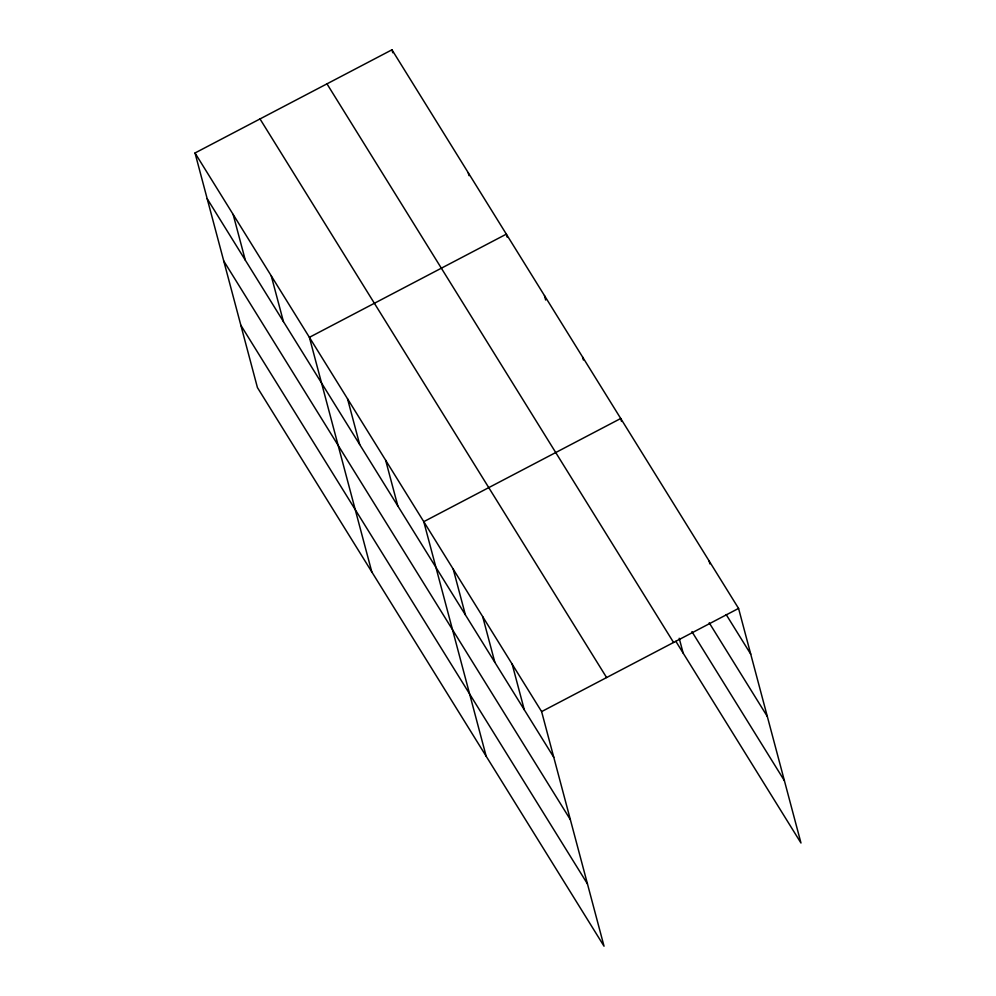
<?xml version="1.0" encoding="UTF-8"?>
<svg xmlns="http://www.w3.org/2000/svg" width="996" height="996" viewBox="0 0 996 996"><rect width="100%" height="100%" fill="white"/><g stroke="black" fill="none" stroke-linecap="round" stroke-linejoin="round"><path stroke-width="1.49" d="M195.017 152.986L541.612 711.605L604.037 946.2L257.429 387.581L195.017 152.986L391.963 49.8L738.571 608.419L800.983 843.014L675.848 641.324M541.612 711.605L738.571 608.419M726.171 614.557L750.723 654.123M709.214 622.811L767.318 716.46M691.921 631.638L784.4 780.677M326.974 83.851L673.57 642.47M260.006 118.935L606.601 677.554M207.168 198.69L553.776 757.309M223.764 261.014L570.359 819.646M240.845 325.244L587.441 883.863M709.102 560.935L709.887 563.885M621.504 421.433L620.72 418.494L423.773 521.667L486.185 756.275M679.197 638.249L683.144 653.09M582.598 357.041L583.382 359.992M544.476 295.588L545.646 300.02M507.126 237.098L506.342 234.147L309.395 337.333L371.807 571.928M468.22 172.694L469.004 175.645M391.963 49.8L392.748 52.751M512.156 664.12L524.307 709.824M482.687 616.636L494.85 662.34M453.23 569.152L465.393 614.856M385.639 460.227L397.802 505.931M347.517 398.774L359.68 444.477M271.261 275.88L283.424 321.584M233.139 214.426L245.302 260.13"/></g></svg>
